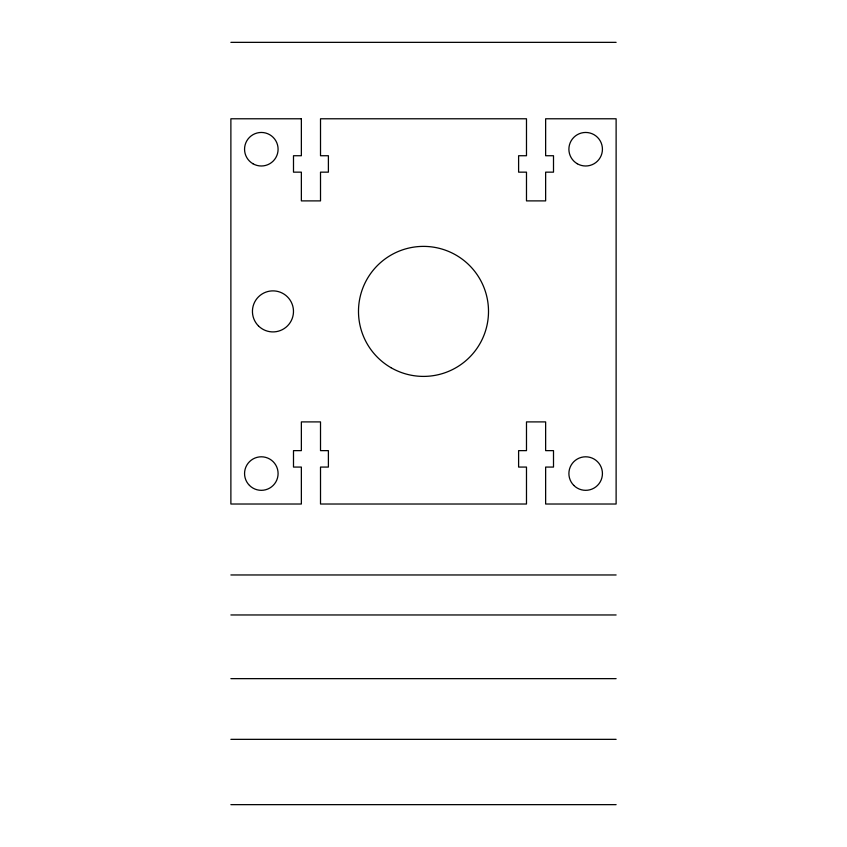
<?xml version="1.0" encoding="UTF-8"?>
<svg xmlns="http://www.w3.org/2000/svg" width="847" height="847" viewBox="0 0 847 847"><rect width="100%" height="100%" fill="white"/><g stroke="black" fill="none" stroke-linecap="round" stroke-linejoin="round"><path stroke-width="1.27" d="M230.882 42.35L616.118 42.35M230.882 574.965L616.118 574.965M230.882 614.964L616.118 614.964M230.882 678.648L616.118 678.648M230.882 739.346L616.118 739.346M230.882 804.65L616.118 804.65M301.363 118.781L230.882 118.781L230.882 504.018L301.363 504.018L301.363 467.068L293.496 467.068L293.496 450.636L301.363 450.636L301.363 421.901L320.515 421.901L320.515 450.636L328.392 450.636L328.392 467.068L320.515 467.068L320.515 504.018L526.485 504.018L526.485 467.068L518.608 467.068L518.608 450.636L526.485 450.636L526.485 421.901L545.637 421.901L545.637 450.636L553.504 450.636L553.504 467.068L545.637 467.068L545.637 504.018L616.118 504.018L616.118 118.781L545.637 118.781L545.637 155.732L553.504 155.732L553.504 172.153L545.637 172.153L545.637 200.887L526.485 200.887L526.485 172.153L518.608 172.153L518.608 155.732L526.485 155.732L526.485 118.781L320.515 118.781L320.515 155.732L328.392 155.732L328.392 172.153L320.515 172.153L320.515 200.887L301.363 200.887L301.363 172.153L293.496 172.153L293.496 155.732L301.363 155.732L301.363 118.781M577.283 163.746A16.76 16.76 0 0 0 602.429 149.231A16.76 16.76 0 0 0 577.283 134.705A16.76 16.76 0 0 0 577.283 163.746M252.946 163.746A16.76 16.76 0 0 0 278.091 149.231A16.76 16.76 0 0 0 252.946 134.705A16.76 16.76 0 0 0 252.946 163.746M573.811 485.416A16.76 16.76 0 0 0 601.857 477.899A16.76 16.76 0 0 0 581.328 457.369A16.76 16.76 0 0 0 573.811 485.416M249.473 485.416A16.76 16.76 0 0 0 277.52 477.899A16.76 16.76 0 0 0 256.99 457.369A16.76 16.76 0 0 0 249.473 485.416M390.996 367.693A65.007 65.007 0 0 0 488.507 311.4A65.007 65.007 0 0 0 390.996 255.095A65.007 65.007 0 0 0 390.996 367.693M258.451 325.915A20.529 20.529 0 0 0 292.787 316.704A20.529 20.529 0 0 0 267.652 291.569A20.529 20.529 0 0 0 258.451 325.915"/></g></svg>
